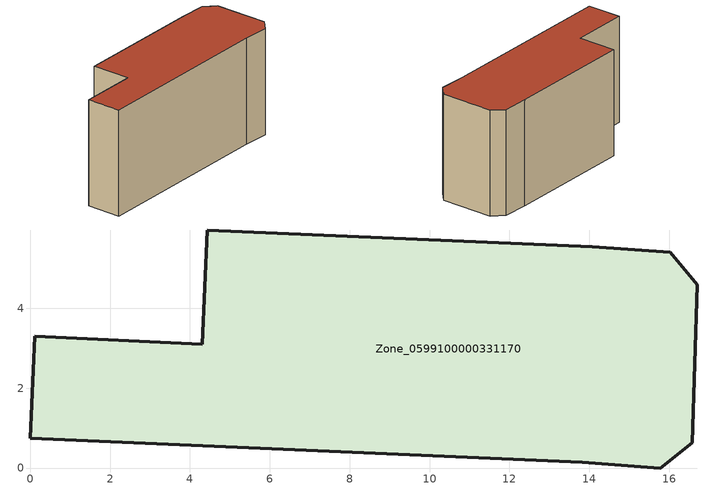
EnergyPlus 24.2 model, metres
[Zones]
Zone_0599100000331170
 floor ground (C_G): 13.83,0.14 0,0.75 0.12,3.3 4.31,3.1 4.44,5.96 14.07,5.54 16.03,5.4 16.71,4.58 16.57,0.63 15.78,0 z0.98
 wall outside (C_F): 14.07,5.54 4.44,5.96 4.31,3.1 0.12,3.3 0,0.75 13.83,0.14 15.78,0 16.57,0.63 16.71,4.58 16.03,5.4 14.07,5.54 z0.98:8.88
 roof outside (C_R): 16.57,0.63 16.71,4.58 16.03,5.4 14.07,5.54 4.44,5.96 4.31,3.1 0.12,3.3 0,0.75 13.83,0.14 15.78,0 z8.88
[BUILDING]
Pand.0599100000331170: North Axis=0; Terrain=City; Loads Convergence Tolerance Value=0.04; Temperature Convergence Tolerance Value=0.4; Solar Distribution=FullExterior; Maximum Number of Warmup Days=25; Minimum Number of Warmup Days=1
[Site:Location]
Rotterdam.The.Hague.AP_ZH_NLD Design_Conditions: Latitude=51.96; Longitude=4.45; Time Zone=1; Elevation=-4.5
[SITE:GROUNDTEMPERATURE:BUILDINGSURFACE]
18, 18, 18, 18, 18, 18, 18, 18, 18, 18, 18, 18
[MATERIAL] Thermal Absorptance=0.9; Solar Absorptance=0.7; Visible Absorptance=0.7
Name | Roughness | Thickness | Conductivity | Density | Specific Heat
G.TI.1975-1991 | MediumSmooth | 0.15 | 0.288461 | 540 | 1210
F.TI.1975-1991 | Rough | 0.3 | 0.230769 | 1920 | 840
R.TI.1975-1991 | MediumRough | 0.2 | 0.153846 | 1500 | 1000
[CONSTRUCTION]
C_G: G.TI.1975-1991
C_F: F.TI.1975-1991
C_R: R.TI.1975-1991
[ZONE]
Zone_0599100000331170: Type=1; Multiplier=1; Ceiling Height=Autocalculate; Volume=Autocalculate; Floor Area=autocalculate; Part of Total Floor Area=Yes
[ZONEINFILTRATION:DESIGNFLOWRATE]
Infil_Zone_0599100000331170: Zone or ZoneList or Space or SpaceList=Zone_0599100000331170; Schedule=AlwaysOn; Design Flow Rate Calculation Method=Flow/Area; Flow Rate per Floor Area=0.003; Constant Term Coefficient=1; Temperature Term Coefficient=0; Velocity Term Coefficient=0; Velocity Squared Term Coefficient=0
[HVACTEMPLATE:ZONE:IDEALLOADSAIRSYSTEM]
Zone_0599100000331170: Maximum Heating Supply Air Temperature=50; Minimum Cooling Supply Air Temperature=13; Maximum Heating Supply Air Humidity Ratio=0.0156; Minimum Cooling Supply Air Humidity Ratio=0.0077; Heating Limit=NoLimit; Cooling Limit=NoLimit; Dehumidification Control Type=ConstantSensibleHeatRatio; Cooling Sensible Heat Ratio=0.7; Dehumidification Setpoint=60; Humidification Control Type=None; Humidification Setpoint=30; Outdoor Air Method=None; Outdoor Air Flow Rate per Person=0.00944; Outdoor Air Flow Rate per Zone Floor Area=0; Outdoor Air Flow Rate per Zone=0; Demand Controlled Ventilation Type=None; Outdoor Air Economizer Type=NoEconomizer; Heat Recovery Type=None; Sensible Heat Recovery Effectiveness=0.7; Latent Heat Recovery Effectiveness=0.65
[ZONECONTROL:THERMOSTAT]
ThermostatControl_Zone_0599100000331170: Zone or ZoneList=Zone_0599100000331170; Control Type Schedule=DualSetpointControlType; Control 1=Thermostat_Zone_0599100000331170; Temperature Difference Between Cutout And Setpoint=0
[THERMOSTATSETPOINT:DUALSETPOINT]
Thermostat_Zone_0599100000331170: Heating Setpoint Temperature Schedule=HeatingSetpoint_Zone_0599100000331170; Cooling Setpoint Temperature Schedule=CoolingSetpoint_Zone_0599100000331170
[SCHEDULE:COMPACT]
HeatingSetpoint_Zone_0599100000331170: Through: 12/31, For: AllDays, Until: 24:00, 21
CoolingSetpoint_Zone_0599100000331170: Through: 12/31, For: AllDays, Until: 24:00, 24
DualSetpointControlType: Through: 12/31, For: AllDays, Until: 24:00, 4
AlwaysOn: Through: 12/31, For: AllDays, Until: 24:00, 1
